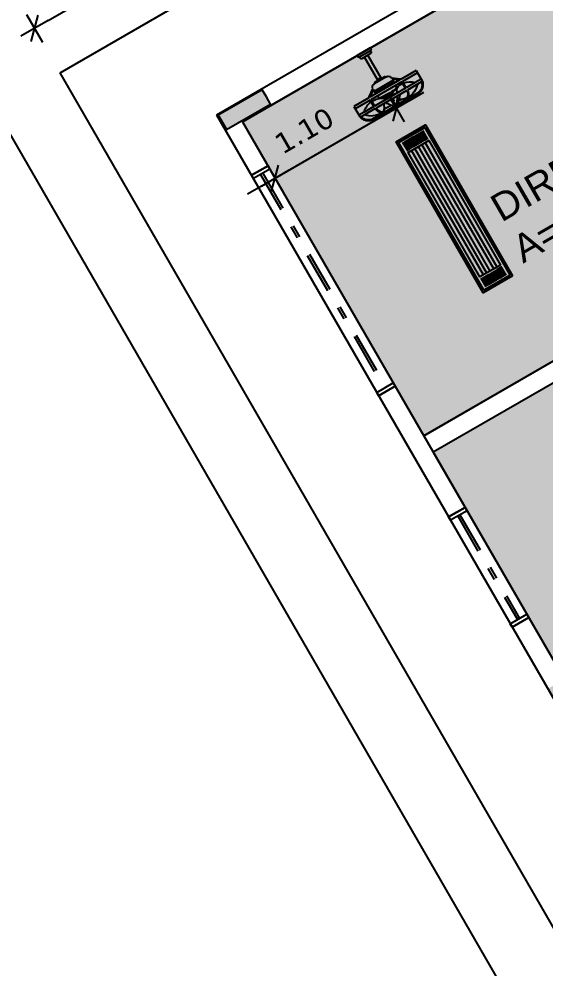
# Model space of a CAD drawing. Extents: x 38 to 175, y -50 to 32.
# Drawn here: x 61.67 to 65.8, y -12.17 to -4.71 of the extents above; entities that cross this region are included whole.
import ezdxf

# ---------------------------------------------------------------- set-up
doc = ezdxf.new("R2010")
doc.units = 0
doc.header["$LTSCALE"] = 0.025
doc.header["$MEASUREMENT"] = 0
doc.linetypes.add('DASHDOT', pattern=[25.4, 12.7, -6.35, 0, -6.35])
doc.layers.get('0').update_dxf_attribs({"linetype": 'CONTINUOUS'})
doc.layers.get('DEFPOINTS').update_dxf_attribs({"linetype": 'CONTINUOUS'})
for name, color, linetype in [('A-COTAS', 1, 'CONTINUOUS'), ('A-FORRO', 3, 'CONTINUOUS'), ('A-PARED', 5, 'CONTINUOUS'), ('A-PARED-PISOS', 2, 'CONTINUOUS'), ('A-PAREDE', 5, 'CONTINUOUS'), ('A-PROJ ESQU', 1, 'DASHDOT'), ('ACES-I', 251, 'CONTINUOUS'), ('ARQ-CTA-1_100', 1, 'CONTINUOUS'), ('ARQ-HTC', 9, 'CONTINUOUS'), ('ARQ-TXT-1_050', 2, 'CONTINUOUS'), ('BL-LUM-1', 1, 'CONTINUOUS'), ('BL-LUM-2', 2, 'CONTINUOUS'), ('BL-LUM-3', 3, 'CONTINUOUS'), ('EL-LUMINÁRIAS', 3, 'CONTINUOUS')]:
    doc.layers.add(name, color=color, linetype=linetype)
doc.styles.add('ESC-50-A20', font='arial.ttf', dxfattribs={"height": 0.1})
doc.styles.add('FNDE Texto Cota 0100', font='verdana.ttf', dxfattribs={"height": 0.16})
doc.dimstyles.new('FNDE 1-0100', dxfattribs={"dimscale": 2.5, "dimtxt": 0.16, "dimasz": 0.05, "dimexe": 0.15, "dimexo": 0.15, "dimgap": 0.05, "dimtad": 1, "dimzin": 4, "dimdsep": 46, "dimtxsty": 'FNDE Texto Cota 0100', "dimblk": 'tic', "dimcen": 0.15, "dimdle": 0.15, "dimse1": 1, "dimse2": 1, "dimclrd": 251, "dimclre": 251, "dimclrt": 256, "dimaunit": 1, "dimadec": 3, "dimazin": 0, "dimtfac": 1, "dimtix": 1, "dimtmove": 2, "dimatfit": 3, "dimldrblk": 'tic', "dimfxl": 0.15, "dimtvp": 1, "dimtolj": 1, "dimtzin": 0, "dimarcsym": 0})

# ---------------------------------------------------------------- blocks, each defined once
blk = doc.blocks.new('Lum-3320-sob')
at = {"layer": 'BL-LUM-1'}
for p, q in [((-0.6575, 0.09), (-0.5775, 0.09)), ((-0.6575, 0.075), (-0.5775, 0.075)), ((0.6575, 0.09), (0.5775, 0.09)), ((0.6575, 0.075), (0.5775, 0.075)), ((-0.6575, 0.06), (-0.5775, 0.06)), ((-0.6575, 0.045), (-0.5775, 0.045)), ((-0.6575, 0.03), (-0.5775, 0.03)), ((-0.6575, 0.015), (-0.5775, 0.015)), ((0.565, 0.062), (-0.565, 0.062)), ((0.565, 0.032), (-0.565, 0.032)), ((0.6575, 0.06), (0.5775, 0.06)), ((0.6575, 0.045), (0.5775, 0.045)), ((0.6575, 0.03), (0.5775, 0.03)), ((0.6575, 0.015), (0.5775, 0.015)), ((-0.6575, 0), (-0.5775, 0)), ((-0.6575, -0.015), (-0.5775, -0.015)), ((-0.6575, -0.03), (-0.5775, -0.03)), ((-0.6575, -0.045), (-0.5775, -0.045)), ((-0.6575, -0.06), (-0.5775, -0.06)), ((0.565, -0.032), (-0.565, -0.032)), ((0.565, -0.062), (-0.565, -0.062)), ((0.6575, 0), (0.5775, 0)), ((0.6575, -0.015), (0.5775, -0.015)), ((0.6575, -0.03), (0.5775, -0.03)), ((0.6575, -0.045), (0.5775, -0.045)), ((0.6575, -0.06), (0.5775, -0.06)), ((-0.6575, -0.075), (-0.5775, -0.075)), ((-0.6575, -0.09), (-0.5775, -0.09)), ((0.6575, -0.075), (0.5775, -0.075)), ((0.6575, -0.09), (0.5775, -0.09))]:
    blk.add_line(p, q, dxfattribs=at)
at = {"layer": 'BL-LUM-2'}
blk.add_line((0.565, 0), (-0.565, 0), dxfattribs=at)
for points in [[(0.67, 0.119), (0.67, -0.119), (-0.67, -0.119), (-0.67, 0.119)], [(0.565, 0.094), (0.565, -0.094), (-0.565, -0.094), (-0.565, 0.094)]]:
    blk.add_lwpolyline(points, close=True, dxfattribs=at)
at = {"layer": 'BL-LUM-3'}
blk.add_lwpolyline([(0.685, 0.134), (0.685, -0.134), (-0.685, -0.134), (-0.685, 0.134)], close=True, dxfattribs=at)
blk = doc.blocks.new('tic')
blk.add_line((-0.6, -0.6), (0.6, 0.6))
at = {"color": 251}
for p, q in [((0, -1), (0, 1)), ((-1, 0), (1, 0))]:
    blk.add_line(p, q, dxfattribs=at)
blk = doc.blocks.new('*D76')
at = {"layer": 'ARQ-CTA-1_100', "color": 251, "lineweight": -2, "transparency": 16777216}
for p, q in [((64.7431, -5.3498), (64.8514, -5.2873)), ((63.6823, -5.9623), (64.6349, -5.4123)), ((63.574, -6.0248), (63.4658, -6.0873))]:
    blk.add_line(p, q, dxfattribs=at)
at = {"layer": 'DEFPOINTS', "color": 0, "transparency": 16777216}
for p in [(64.3787, -4.9686, 12.0065), (64.6349, -5.4123), (63.4261, -5.5186)]:
    blk.add_point(p, dxfattribs=at)
at = {"layer": 'ARQ-CTA-1_100', "color": 251, "lineweight": -2, "transparency": 16777216, "xscale": 0.125, "yscale": 0.125, "zscale": 0.125}
for p, rotation in [((64.6349, -5.4123), 210.0000000000201), ((63.6823, -5.9623), 30.00000000002004)]:
    blk.add_blockref('tic', p, dxfattribs=dict(at, rotation=rotation))
at = {"layer": 'ARQ-CTA-1_100', "transparency": 16777216, "insert": (63.9117, -5.5901), "char_height": 0.16, "attachment_point": 5, "rotation": 30, "style": 'FNDE Texto Cota 0100'}
blk.add_mtext('\\A1;1.10', dxfattribs=at)
blk = doc.blocks.new('*D154')
at = {"layer": 'ARQ-CTA-1_100', "color": 251, "lineweight": -2, "transparency": 16777216}
blk.add_line((61.8981, -4.722), (68.6964, -0.797), dxfattribs=at)
at = {"layer": 'DEFPOINTS', "color": 0, "transparency": 16777216}
for p in [(68.8047, -0.7345), (69.0066, -1.0843), (61.9918, -5.1343)]:
    blk.add_point(p, dxfattribs=at)
at = {"layer": 'ARQ-CTA-1_100', "color": 251, "lineweight": -2, "transparency": 16777216, "xscale": 0.125, "yscale": 0.125, "zscale": 0.125}
for p, rotation in [((68.8047, -0.7345), 30.0000000000178), ((61.7899, -4.7845), 210.0000000000178)]:
    blk.add_blockref('tic', p, dxfattribs=dict(at, rotation=rotation))
at = {"layer": 'ARQ-CTA-1_100', "transparency": 16777216, "insert": (65.1929, -2.5788), "char_height": 0.16, "attachment_point": 5, "rotation": 30, "style": 'FNDE Texto Cota 0100'}
blk.add_mtext('\\A1;8.10', dxfattribs=at)
blk = doc.blocks.new('*D155')
at = {"layer": 'ARQ-CTA-1_100', "color": 251, "lineweight": -2, "transparency": 16777216}
blk.add_line((61.5497, -5.5338), (70.1997, -20.516), dxfattribs=at)
at = {"layer": 'DEFPOINTS', "color": 0, "transparency": 16777216}
for p in [(61.9918, -5.1343), (70.7668, -20.333), (70.2622, -20.6243)]:
    blk.add_point(p, dxfattribs=at)
at = {"layer": 'ARQ-CTA-1_100', "color": 251, "lineweight": -2, "transparency": 16777216, "xscale": 0.125, "yscale": 0.125, "zscale": 0.125}
for p, rotation in [((61.4872, -5.4255), 120.0000000000158), ((70.2622, -20.6243), 300.0000000000159)]:
    blk.add_blockref('tic', p, dxfattribs=dict(at, rotation=rotation))
at = {"layer": 'ARQ-CTA-1_100', "transparency": 16777216, "insert": (66.054, -12.9214), "char_height": 0.16, "attachment_point": 5, "rotation": 300, "style": 'FNDE Texto Cota 0100'}
blk.add_mtext('\\A1;17.55', dxfattribs=at)
blk = doc.blocks.new('A$C4CB241E8')
at = {"layer": 'ACES-I'}
for p, q in [((0.224, 0.5003), (0.344, 0.5003)), ((0.224, 0.4903), (0.224, 0.5003)), ((0.234, 0.4803), (0.334, 0.4803)), ((0.234, 0.4703), (0.234, 0.4803)), ((0.244, 0.4603), (0.324, 0.4603)), ((0.269, 0.2522), (0.269, 0.4603)), ((0.299, 0.2519), (0.299, 0.4603)), ((0.334, 0.4703), (0.334, 0.4803)), ((0.344, 0.4903), (0.344, 0.5003)), ((0.2262, 0.2398), (0.3393, 0.2398)), ((0.2774, 0.2567), (0.2774, 0.2527)), ((0.2774, 0.2527), (0.2814, 0.243)), ((0.2867, 0.2581), (0.2788, 0.2581)), ((0.2881, 0.2527), (0.2841, 0.243)), ((0.2881, 0.2527), (0.2881, 0.2567)), ((0, 0.1664), (0, 0.0737)), ((0, 0.1664), (0.1367, 0.1664)), ((0.1367, 0.1664), (0.1417, 0.17)), ((0.1417, 0.17), (0.1979, 0.2115)), ((0.1979, 0.2028), (0.1477, 0.1664)), ((0.1477, 0.1664), (0.4202, 0.1664)), ((0.1979, 0.2028), (0.1979, 0.1664)), ((0.1979, 0.189), (0.3676, 0.189)), ((0.1979, 0.182), (0.273, 0.182)), ((0.293, 0.182), (0.3676, 0.182)), ((0.4241, 0.1716), (0.3675, 0.2133)), ((0.3676, 0.2045), (0.3676, 0.1664)), ((0.3676, 0.2045), (0.4202, 0.1664)), ((0.4312, 0.1664), (0.4241, 0.1716)), ((0.4312, 0.1664), (0.5655, 0.1664)), ((0.5655, 0.1664), (0.5655, 0.0737)), ((0, 0.1452), (0.1367, 0.1452)), ((0, 0.0886), (0.0552, 0.0886)), ((0.0552, 0.0886), (0.1367, 0.0886)), ((0.1367, 0.1314), (0.1367, 0.1452)), ((0.1367, 0.0886), (0.1367, 0.1314)), ((0.1438, 0.1452), (0.4241, 0.1452)), ((0.1438, 0.1324), (0.1438, 0.1452)), ((0.1438, 0.0886), (0.1438, 0.1324)), ((0.1438, 0.0886), (0.4241, 0.0886)), ((0.2757, 0.118), (0.2757, 0.0993)), ((0.2827, 0.0886), (0.2827, 0.0674)), ((0.2898, 0.118), (0.2898, 0.0993)), ((0.4241, 0.1452), (0.4241, 0.0886)), ((0.4312, 0.1452), (0.5655, 0.1452)), ((0.4312, 0.1299), (0.4312, 0.1452)), ((0.4312, 0.0886), (0.4312, 0.1299)), ((0.4312, 0.0886), (0.5188, 0.0886)), ((0.5188, 0.0886), (0.5655, 0.0886)), ((0.0082, 0.0674), (0.0461, 0.0674)), ((0.0461, 0.0674), (0.1367, 0.0674)), ((0.1023, 0.0071), (0.0832, 0.0074)), ((0.1023, 0), (0.0832, 0.0003)), ((0.1023, 0.0071), (0.1738, 0.0071)), ((0.1023, 0), (0.2827, 0)), ((0.1438, 0.0674), (0.2792, 0.0674)), ((0.2034, 0.0071), (0.2792, 0.0071)), ((0.2146, 0.0273), (0.2581, 0.0273)), ((0.2679, 0.0427), (0.2679, 0.0674)), ((0.2792, 0.0674), (0.2792, 0.0093)), ((0.2792, 0.0674), (0.2863, 0.0674)), ((0.2792, 0.0093), (0.2792, 0.0071)), ((0.4632, 0), (0.2827, 0)), ((0.2863, 0.0674), (0.2863, 0.0093)), ((0.2863, 0.0674), (0.4217, 0.0674)), ((0.2863, 0.0093), (0.2863, 0.0071)), ((0.2863, 0.0071), (0.3621, 0.0071)), ((0.3074, 0.0273), (0.3732, 0.0273)), ((0.4632, 0.0071), (0.3917, 0.0071)), ((0.4288, 0.0674), (0.5264, 0.0674)), ((0.4632, 0.0071), (0.4823, 0.0074)), ((0.4632, 0), (0.4823, 0.0003)), ((0.5264, 0.0674), (0.5573, 0.0674))]:
    blk.add_line(p, q, dxfattribs=at)
blk.add_lwpolyline([(0.273, 0.1841), (0.273, 0.1753), (0.293, 0.1753), (0.293, 0.1841)], close=True, dxfattribs=at)
for points in [[(0.2458, 0.0993), (0.2458, 0.0886)], [(0.3228, 0.0886), (0.3228, 0.0993), (0.2458, 0.0993)], [(0.2458, 0.0798), (0.2458, 0.0798)]]:
    blk.add_lwpolyline(points, dxfattribs=at)
for centre, radius, start, end in [((0.234, 0.4903), 0.01, 180, 270), ((0.244, 0.4703), 0.01, 180, 270), ((0.324, 0.4703), 0.01, 270, 0), ((0.334, 0.4903), 0.01, 270, 0), ((0.2262, 0.2115), 0.0283, 90, 180), ((0.2827, 0.1049), 0.148, 92.05933, 114.71907), ((0.2424, 0.2451), 0.00548, 36.90608, 175.17714), ((0.2788, 0.2567), 0.00141, 90, 180), ((0.2827, 0.2514), 0.00548, 13.98386, 166.01614), ((0.2827, 0.2435), 0.00141, 202.31344, 337.68656), ((0.2867, 0.2567), 0.00141, 0, 90), ((0.2827, 0.1049), 0.148, 65.28093, 87.94067), ((0.3231, 0.2451), 0.00548, 4.82286, 143.09392), ((0.3393, 0.2115), 0.0283, 3.73195, 90), ((0.1609, -0.0138), 0.1472, 99.44742, 135.89868), ((0.1609, -0.0138), 0.1472, 87.35508, 96.66887), ((0.1677, 0.1332), 0, 90, 303.57392), ((0.1645, 0.0797), 0.0536, 23.55921, 86.61296), ((0.2262, 0.1466), 0.0283, 182.97293, 248.62487), ((0.2137, 0.1011), 2.511308197128957e-15, 227.11842, 0), ((0.2761, 0.1271), 0.0676, 202.59925, 214.7226), ((0.2827, 0.2523), 0.148, 243.14166, 267.26204), ((0.2827, 1.0637), 0.9458, 265.94639, 274.05361), ((0.2827, 0.2523), 0.148, 272.73796, 296.85834), ((0.4153, -0.0176), 0.1483, 92.26852, 128.56782), ((0.3393, 0.1466), 0.0283, 291.37513, 357.02707), ((0.4153, -0.0176), 0.1483, 86.60099, 92.26852), ((0.4153, -0.0176), 0.1483, 45.71775, 83.83696), ((0.083, 0.0839), 0.0836, 187.02412, 270.14025), ((0.083, 0.0839), 0.0766, 192.46171, 270.14025), ((0.1582, 0.1645), 0.1483, 220.88472, 270.73174), ((0.2038, 0.0671), 0.0671, 179.71659, 229.3446), ((0.2038, 0.0671), 0.06, 179.6832, 237.01378), ((0.2038, 0.0671), 0.0671, 229.3446, 243.45751), ((0.1582, 0.1645), 0.1483, 274.99968, 292.34127), ((0.2038, 0.0671), 0.06, 237.01378, 269.65165), ((0.1582, 0.1645), 0.1483, 292.34127, 305.83049), ((0.3445, 0.1075), 0.1179, 199.85984, 236.35152), ((0.4402, -0.1072), 0.2283, 134.83756, 138.99117), ((0.4402, -0.1072), 0.2283, 130.12684, 132.38716), ((0.221, 0.1075), 0.1179, 303.64848, 317.16162), ((0.221, 0.1075), 0.1179, 317.16162, 340.14016), ((0.2974, 0.0198), 0.0676, 22.59925, 43.7437), ((0.409, 0.0672), 0.0536, 203.55921, 228.09902), ((0.3617, 0.0671), 0.06, 270.34835, 301.63581), ((0.409, 0.0672), 0.0536, 228.09902, 252.8541), ((0.3617, 0.0671), 0.0671, 296.54249, 307.53089), ((0.3617, 0.0671), 0.06, 301.63581, 0.3168), ((0.4126, 0.1608), 0.1472, 266.08893, 320.64579), ((0.3617, 0.0671), 0.0671, 307.53089, 0.28341), ((0.4825, 0.0839), 0.0836, 269.85975, 352.97588), ((0.4825, 0.0839), 0.0766, 269.85975, 347.53829)]:
    blk.add_arc(centre, radius, start, end, dxfattribs=at)

msp = doc.modelspace()

# ---------------------------------------------------------------- hatches: boundary and pattern name
at = {"layer": 'A-PARED'}
h = msp.add_hatch(color=256, dxfattribs=at)
h.set_gradient(color1=(173, 173, 173), color2=(173, 173, 173))
h.paths.add_polyline_path([(71.4463, -18.8899), (71.4088, -18.825), (71.3713, -18.76), (71.1981, -18.86), (71.0248, -18.96), (71.0623, -19.025), (71.0998, -19.0899), (71.2731, -18.9899)])
h.paths.add_polyline_path([(75.1961, -16.7249), (75.1636, -16.6686), (75.1311, -16.6123), (74.9579, -16.7123), (74.7847, -16.8123), (74.8172, -16.8686), (74.8497, -16.9249), (75.0229, -16.8249)])
h.paths.add_polyline_path([(72.5961, -12.2216), (72.5636, -12.1653), (72.5311, -12.109), (72.3579, -12.209), (72.1847, -12.309), (72.2172, -12.3653), (72.2497, -12.4216), (72.4229, -12.3216)])
h.paths.add_polyline_path([(68.8463, -14.3866), (68.8138, -14.3303), (68.7813, -14.274), (68.6081, -14.374), (68.4348, -14.474), (68.4673, -14.5303), (68.4998, -14.5866), (68.6731, -14.4866)])
h.paths.add_polyline_path([(69.5847, -7.8057), (69.6172, -7.862), (69.6497, -7.9183), (69.8229, -7.8183), (69.9961, -7.7183), (69.9636, -7.662), (69.9311, -7.6057), (69.7579, -7.7057)])
h.paths.add_polyline_path([(76.5471, -15.9449), (76.4971, -15.8583), (76.4471, -15.7717), (76.3605, -15.8217), (76.2739, -15.8717), (76.3239, -15.9583), (76.3739, -16.0449), (76.4605, -15.9949)])
h.paths.add_polyline_path([(73.9646, -11.4719), (73.9146, -11.3853), (73.8646, -11.2987), (73.778, -11.3487), (73.6914, -11.3987), (73.7414, -11.4853), (73.7914, -11.5719), (73.878, -11.5219)])
h.paths.add_polyline_path([(71.3646, -6.9686), (71.3146, -6.882), (71.2646, -6.7954), (71.178, -6.8454), (71.0914, -6.8954), (71.1414, -6.982), (71.1914, -7.0686), (71.278, -7.0186)])
h.paths.add_polyline_path([(66.2463, -9.8833), (66.2138, -9.827), (66.1813, -9.7707), (66.0081, -9.8707), (65.8348, -9.9707), (65.8673, -10.027), (65.8998, -10.0833), (66.0731, -9.9833)])
h.paths.add_polyline_path([(68.5089, -2.4223), (68.5589, -2.5089), (68.6089, -2.5955), (68.6955, -2.5455), (68.7821, -2.4955), (68.7321, -2.4089), (68.6821, -2.3223), (68.5955, -2.3723)])
h.paths.add_polyline_path([(66.9847, -3.3023), (67.0172, -3.3586), (67.0497, -3.4149), (67.2229, -3.3149), (67.3961, -3.2149), (67.3636, -3.1586), (67.3311, -3.1023), (67.1579, -3.2023)])
h.paths.add_polyline_path([(63.2348, -5.4673), (63.2673, -5.5236), (63.2998, -5.5799), (63.4731, -5.4799), (63.6463, -5.3799), (63.6138, -5.3236), (63.5813, -5.2673), (63.4081, -5.3673)])
at = {"layer": 'ARQ-HTC'}
h = msp.add_hatch(dxfattribs=at)
h.set_pattern_fill('AR-CONC', color=256, scale=0.1, style=2)
h.set_pattern_definition([(50, (0, 0), (0.71726, -0.062752), [0.075, -0.825]), (355, (0, 0), (-0.138751, 0.752192), [0.06, -0.66]), (100.4514, (0.0598, -0.0052), (0.578509, 0.68944), [0.06374, -0.701142]), (46.1842, (0, 0.2), (1.067241, -0.165519), [0.1125, -1.2375]), (96.6356, (0.0889, 0.1862), (0.934662, 0.974119), [0.09561, -1.051714]), (351.1842, (0, 0.2), (0.934662, 0.974119), [0.09, -0.99]), (21, (0.1, 0.15), (0.596907, -0.402619), [0.075, -0.825]), (326, (0.1, 0.15), (0.243315, 0.72515), [0.06, -0.66]), (71.4514, (0.14974, 0.11645), (0.8402224, 0.322531), [0.06374, -0.701142]), (37.5, (0, 0), (0.01215986, 0.33289385), [0, -0.652, 0, -0.67, 0, -0.6625]), (7.5, (0, 0), (0.2630695, 0.3944117), [0, -0.382, 0, -0.637, 0, -0.2525]), (327.5, (-0.223, 0), (0.5338224, -0.0225549), [0, -0.25, 0, -0.78, 0, -1.035]), (317.5, (-0.323, 0), (0.5831862, 0.100105), [0, -0.325, 0, -0.518, 0, -0.735])])
h.paths.add_polyline_path([(71.1511, -18.8987), (75.0049, -16.6737), (73.3799, -13.8591), (69.5261, -16.0841)])
h.paths.add_polyline_path([(75.1348, -16.5987), (72.6098, -12.2252), (73.7789, -11.5502), (76.3039, -15.9237)])
h.paths.add_polyline_path([(69.4511, -15.9542), (73.3049, -13.7292), (72.4799, -12.3002), (68.6261, -14.5252)])
h.paths.add_polyline_path([(72.5348, -12.0953), (70.0098, -7.7219), (71.1789, -7.0469), (73.7039, -11.4203)])
h.paths.add_polyline_path([(68.5511, -14.3953), (72.4049, -12.1703), (70.6799, -9.1826), (69.1211, -10.0826), (68.3211, -8.6969), (66.0261, -10.0219)])
h.paths.add_polyline_path([(69.176, -9.8777), (70.6049, -9.0527), (69.8799, -7.7969), (68.451, -8.6219)])
h.paths.add_polyline_path([(68.376, -8.492), (69.8049, -7.667), (69.0799, -6.4113), (67.651, -7.2363)])
h.paths.add_polyline_path([(65.9511, -9.892), (68.2461, -8.567), (67.2211, -6.7917), (64.9261, -8.1167)])
h.paths.add_polyline_path([(70.0098, -7.7219), (67.4098, -3.2186), (68.5789, -2.5436), (71.1789, -7.0469)])
h.paths.add_polyline_path([(67.276, -6.5868), (67.576, -7.1064), (69.0049, -6.2814), (67.2799, -3.2936), (63.4261, -5.5186), (64.8511, -7.9868)])

# ---------------------------------------------------------------- linework, layer by layer
at = {"layer": 'A-FORRO'}
for p, q in [((63.2212, -5.4637), (67.3348, -3.0887)), ((63.4261, -5.5186), (67.2799, -3.2936)), ((63.2212, -5.4637, 1.9664), (71.0962, -19.1036, -10.179)), ((63.4261, -5.5186, 12.0065), (64.8511, -7.9868)), ((67.276, -6.5868), (64.8511, -7.9868)), ((67.2211, -6.7917), (64.9261, -8.1167)), ((67.2211, -6.7917), (64.9261, -8.1167)), ((64.8511, -7.9868), (65.9511, -9.892)), ((64.9261, -8.1167, -3.1617), (65.9511, -9.892))]:
    msp.add_line(p, q, dxfattribs=at)
at = {"layer": 'A-PARED', "elevation": -10.179}
msp.add_lwpolyline([(63.2348, -5.4673), (63.2673, -5.5236), (63.2998, -5.5799), (63.4731, -5.4799), (63.6463, -5.3799), (63.6138, -5.3236), (63.5813, -5.2673), (63.4081, -5.3673), (63.2348, -5.4673)], close=True, dxfattribs=at)
at = {"layer": 'A-PARED-PISOS'}
msp.add_lwpolyline([(61.9918, -5.1343), (69.0066, -1.0843), (77.7816, -16.283), (70.7668, -20.333)], close=True, dxfattribs=at)
at = {"layer": 'A-PAREDE'}
for p, q in [((63.6261, -5.865), (63.4962, -5.94)), ((63.4962, -5.94), (63.6261, -5.865)), ((64.6261, -7.597), (64.4962, -7.672)), ((64.4962, -7.672), (64.6261, -7.597)), ((65.0462, -8.6247, -0.8482), (65.1761, -8.5497, -0.8482))]:
    msp.add_line(p, q, dxfattribs=at)
at = {"layer": 'A-PROJ ESQU'}
for p, q in [((63.6261, -5.865), (63.4962, -5.94)), ((63.5675, -5.9335), (64.5376, -7.6135)), ((63.5848, -5.9235), (64.5549, -7.6035)), ((64.6261, -7.597), (64.4962, -7.672)), ((65.1761, -8.5497, -0.8482), (65.0462, -8.6247, -0.8482)), ((65.1175, -8.6181, -0.8482), (65.5876, -9.4322, -0.8482)), ((65.1349, -8.6081, -0.8482), (65.6049, -9.4222, -0.8482)), ((65.5462, -9.4907, -0.8482), (65.6761, -9.4157, -0.8482)), ((65.6761, -9.4157, -0.8482), (65.5462, -9.4907, -0.8482))]:
    msp.add_line(p, q, dxfattribs=at)
for points in [[(63.6261, -5.865), (63.6411, -5.891), (63.5112, -5.966), (63.4962, -5.94)], [(64.6111, -7.5711), (64.6261, -7.597), (64.4962, -7.672), (64.4812, -7.6461)]]:
    msp.add_lwpolyline(points, close=True, dxfattribs=at)
at = {"layer": 'A-PROJ ESQU', "elevation": -0.8482}
for points in [[(65.1761, -8.5497), (65.1911, -8.5757), (65.0612, -8.6507), (65.0462, -8.6247)], [(65.6611, -9.3897), (65.6761, -9.4157), (65.5462, -9.4907), (65.5312, -9.4647)]]:
    msp.add_lwpolyline(points, close=True, dxfattribs=at)
at = {"layer": 'ARQ-HTC'}
msp.add_lwpolyline([(67.276, -6.5868), (67.576, -7.1064), (69.0049, -6.2814), (67.2799, -3.2936), (63.4261, -5.5186), (64.8511, -7.9868), (67.276, -6.5868)], dxfattribs=at)

# ---------------------------------------------------------------- block references
at = {"layer": 'A-COTAS', "linetype": 'Continuous', "xscale": -1, "rotation": 30.0000000000178}
msp.add_blockref('A$C4CB241E8', (64.8748, -5.2599), dxfattribs=at)
at = {"layer": 'EL-LUMINÁRIAS', "rotation": 300.0000000000269}
msp.add_blockref('Lum-3320-sob', (65.0912, -6.2027, 8.889), dxfattribs=at)

# ---------------------------------------------------------------- texts
at = {"layer": 'ARQ-TXT-1_050', "color": 251, "insert": (64.5626, -6.5794), "char_height": 0.218453, "attachment_point": 1, "rotation": 30, "style": 'ESC-50-A20'}
msp.add_mtext_dynamic_manual_height_columns('\\pi0.91198;DIRETORIA  \\P\\pi0.89835;A= 13.67 m²', width=3.278514, gutter_width=1, heights=[0], dxfattribs=at)

# ---------------------------------------------------------------- dimensions: what is measured, and where the dimension line sits
at = {"layer": 'ARQ-CTA-1_100'}
for p2, distance, picture, middle in [((69.0066, -1.0843), 0.4038, '*D154', (65.1929, -2.5788)), ((70.7668, -20.333), -0.5826, '*D155', (66.054, -12.9214))]:
    dim = msp.add_aligned_dim(p1=(61.9918, -5.1343), p2=p2, distance=distance, dimstyle='FNDE 1-0100', dxfattribs=at)
    dim.commit()
    dim.dimension.update_dxf_attribs({"geometry": picture, "text_midpoint": middle})
dim = msp.add_linear_dim(base=(64.6349, -5.4123), p1=(63.4261, -5.5186), p2=(64.3787, -4.9686, 12.0065), angle=30, dimstyle='FNDE 1-0100', dxfattribs=at)
dim.commit()
dim.dimension.update_dxf_attribs({"geometry": '*D76', "text_midpoint": (63.9117, -5.5901), "dimtype": 161})

doc.saveas('drawing.dxf')
